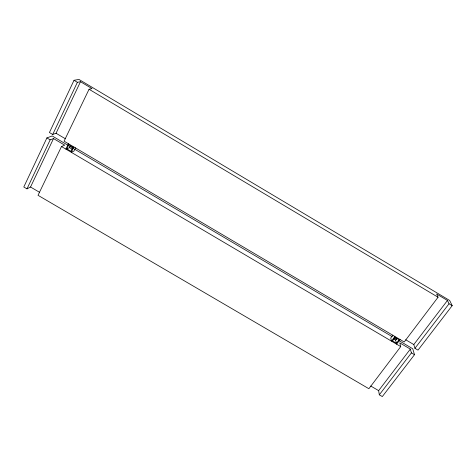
<?xml version="1.0" encoding="UTF-8"?>
<svg xmlns="http://www.w3.org/2000/svg" width="476" height="476" viewBox="0 0 476 476"><rect width="100%" height="100%" fill="white"/><g stroke="black" fill="none" stroke-linecap="round" stroke-linejoin="round"><path stroke-width="0.71" d="M68.199 145.406L52.187 135.957L46.898 137.915L23.8 186.991L26.989 188.853L30.529 187.02L53.52 138.57L64.712 145.168L61.505 146.531L38.032 195.309L368.882 388.719L400.732 346.599L399.775 342.875L410.33 349.104L411.413 352.9L414.495 354.715L382.317 396.573L379.312 394.818L378.634 390.629L410.33 349.104M452.2 305.657L449.671 300.469L78.933 79.427L74.012 80.295L49.427 132.53L52.711 134.47L56.043 133.256L80.492 81.723L92.011 88.59L89.054 89.262L64.076 141.176L404.219 341.982L438.057 297.232L436.605 294.001L447.452 300.469L449.035 303.771L452.2 305.657L418.017 350.128L414.935 348.307L413.805 344.553L405.713 339.775M26.989 188.853L50.17 139.843L53.52 138.57M52.711 134.47L77.386 82.306L80.492 81.723M65.855 149.095L68.443 143.758M66.819 148.845L68.788 144.781L72.929 147.227L70.954 151.279L66.819 148.845L69.52 147.649L70.632 145.358M73.899 146.977L71.293 152.302L73.941 151.076L75.559 147.78M392.884 335.122L390.742 337.99L391.468 341.137L394.937 336.496M396.413 343.255L392.504 340.947L395.139 337.425L399.061 339.739L396.413 343.255L395.639 340.09L396.942 338.347M396.615 344.172L400.096 339.549M413.805 344.553L447.452 300.469M379.312 394.818L411.413 352.9M414.935 348.307L449.035 303.771M30.529 187.02L39.514 192.274M370.75 386.018L378.634 390.629M56.043 133.256L65.391 138.778M69.484 146.162L73.322 148.429M74.607 149.19L392.254 336.663M394.176 337.799L396.734 339.311M398.656 340.441L412.746 348.759L414.495 354.715M69.52 147.649L72.441 149.375M393.426 338.781L395.639 340.09M46.898 137.915L50.17 139.843M61.505 146.531L400.732 346.599M74.012 80.295L77.386 82.306M89.054 89.262L438.057 297.232"/></g></svg>
